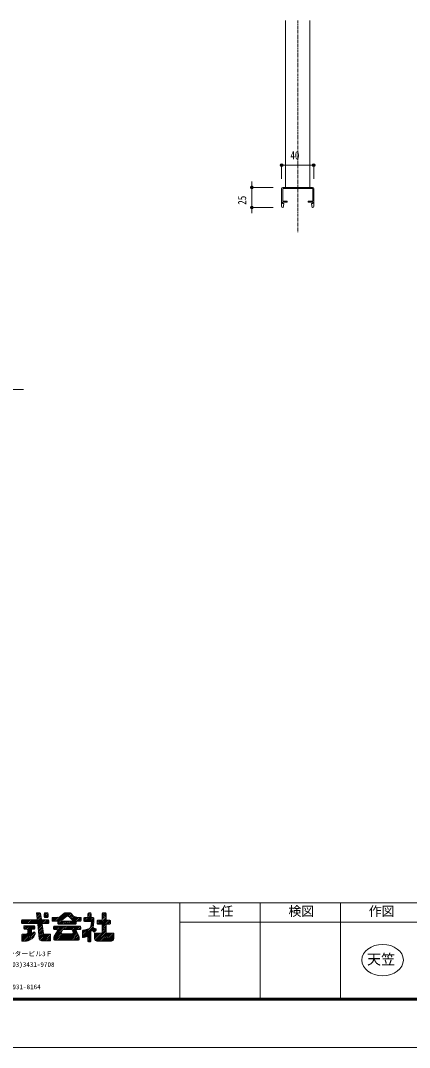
# Model space of a CAD drawing. Units: millimetres, scale not verified. Extents: x -1682 to 1682, y -1188 to 1188.
# Drawn here: x -824 to -340, y -1188 to 90 of the extents above; entities that cross this region are included whole.
import ezdxf
from ezdxf.enums import TextEntityAlignment as Align

# ---------------------------------------------------------------- set-up
doc = ezdxf.new("R2010")
doc.units = ezdxf.units.MM
doc.header["$LTSCALE"] = 3
doc.linetypes.add('USER1', pattern=[2, 1.25, -0.25, 0.25, -0.25])
for name, color, linetype, lineweight in [('0-0_0', 7, 'Continuous', 18), ('0-1_DEFPOINTS', 5, 'Continuous', 18), ('0-6_WAKU', 7, 'Continuous', 18), ('0-E_3中心線', 2, 'USER1', 18), ('0-F_41_U+FF71_U+FF99_U+FF90', 6, 'Continuous', 18), ('1-0_1手摺寸法', 3, 'Continuous', 18), ('1-8_WHITE', 7, 'Continuous', 18)]:
    doc.layers.add(name, color=color, linetype=linetype, lineweight=lineweight)
doc.layers.add('0-3_MOJI', color=7, linetype='Continuous')
doc.styles.add('ＭＳ ゴシック', font='')
doc.styles.get('ＭＳ ゴシック').set_extended_font_data('MS Gothic')

msp = doc.modelspace()

# ---------------------------------------------------------------- linework, layer by layer
at = {"layer": '0-0_0', "lineweight": 9}
for p, q in [((-497.579, -90.144), (-495.779, -90.144)), ((-461.179, -90.144), (-462.979, -90.144)), ((-536.432, -116.068), (-536.432, -114.268)), ((-536.432, -144.668), (-536.432, -146.468))]:
    msp.add_line(p, q, dxfattribs=at)
at = {"layer": '0-0_0'}
for p, q in [((-804.297, -1021.158), (-803.766, -1020.626)), ((-804.096, -1023.078), (-801.645, -1020.626)), ((-803.895, -1024.999), (-799.728, -1020.832)), ((-798.41, -1028.304), (-799.417, -1021.387)), ((-794.944, -1022.411), (-793.159, -1020.626)), ((-794.944, -1024.533), (-791.038, -1020.626)), ((-794.944, -1021.514), (-794.944, -1025.524)), ((-794.551, -1026.261), (-790.119, -1021.829)), ((-791.007, -1020.626), (-794.056, -1020.626)), ((-790.119, -1025.524), (-790.119, -1021.514)), ((-780.19, -1030.992), (-770.631, -1021.432)), ((-778.216, -1031.139), (-767.703, -1020.626)), ((-777.816, -1032.86), (-765.582, -1020.626)), ((-774.994, -1024.891), (-769.856, -1020.819)), ((-770.904, -1028.069), (-763.461, -1020.626)), ((-769.305, -1020.626), (-762.52, -1020.626)), ((-765.438, -1024.725), (-761.75, -1021.037)), ((-763.917, -1025.325), (-760.723, -1022.132)), ((-761.872, -1020.907), (-758.517, -1024.483)), ((-740.424, -1023.045), (-738.005, -1020.626)), ((-740.424, -1025.166), (-736.584, -1021.327)), ((-740.424, -1021.514), (-740.424, -1025.524)), ((-737.452, -1020.626), (-739.536, -1020.626)), ((-736.564, -1025.524), (-736.564, -1021.514)), ((-722.572, -1022.164), (-720.793, -1020.385)), ((-722.572, -1024.285), (-718.691, -1020.405)), ((-722.572, -1021.273), (-722.572, -1028.658)), ((-722.572, -1026.406), (-717.988, -1021.823)), ((-718.876, -1020.385), (-721.684, -1020.385)), ((-717.988, -1028.658), (-717.988, -1021.273)), ((-823.169, -1031.545), (-820.688, -1029.064)), ((-823.169, -1029.952), (-823.169, -1032.756)), ((-822.898, -1033.395), (-818.567, -1029.064)), ((-804.456, -1029.064), (-822.281, -1029.064)), ((-822.281, -1033.644), (-803.792, -1033.644)), ((-821.026, -1033.644), (-816.446, -1029.064)), ((-818.905, -1033.644), (-814.324, -1029.064)), ((-816.783, -1033.644), (-812.203, -1029.064)), ((-814.662, -1033.644), (-810.082, -1029.064)), ((-812.541, -1033.644), (-807.96, -1029.064)), ((-810.419, -1033.644), (-805.839, -1029.064)), ((-808.298, -1033.644), (-798.988, -1024.334)), ((-806.177, -1033.644), (-798.719, -1026.186)), ((-804.055, -1033.644), (-798.449, -1028.037)), ((-803.695, -1026.919), (-799.258, -1022.482)), ((-802.908, -1034.44), (-800.975, -1052.929)), ((-802.891, -1034.601), (-797.354, -1029.064)), ((-802.691, -1036.522), (-795.233, -1029.064)), ((-802.49, -1038.442), (-793.111, -1029.064)), ((-790.042, -1029.064), (-797.532, -1029.064)), ((-795.779, -1046.383), (-797.485, -1034.66)), ((-796.606, -1033.644), (-790.042, -1033.644)), ((-795.57, -1033.644), (-790.99, -1029.064)), ((-794.056, -1026.412), (-791.007, -1026.412)), ((-793.449, -1033.644), (-789.288, -1029.483)), ((-792.581, -1026.412), (-790.119, -1023.95)), ((-791.327, -1033.644), (-789.154, -1031.471)), ((-789.154, -1032.756), (-789.154, -1029.952)), ((-785.053, -1027.37), (-783.855, -1026.171)), ((-785.053, -1029.491), (-781.733, -1026.171)), ((-784.401, -1030.96), (-779.612, -1026.171)), ((-784.165, -1030.992), (-778.704, -1030.992)), ((-782.312, -1030.992), (-777.339, -1026.019)), ((-777.816, -1031.88), (-777.816, -1033.72)), ((-777.341, -1034.506), (-773.056, -1030.222)), ((-776.928, -1034.608), (-756.027, -1034.608)), ((-775.321, -1034.608), (-771.663, -1030.95)), ((-773.2, -1034.608), (-769.584, -1030.992)), ((-772.85, -1029.612), (-767.087, -1025.045)), ((-772.658, -1030.641), (-771.529, -1030.992)), ((-771.529, -1030.992), (-759.719, -1030.992)), ((-771.079, -1034.608), (-767.463, -1030.992)), ((-768.957, -1034.608), (-765.341, -1030.992)), ((-766.836, -1034.608), (-763.22, -1030.992)), ((-766.168, -1024.725), (-765.139, -1024.725)), ((-764.715, -1034.608), (-761.099, -1030.992)), ((-764.119, -1025.132), (-759.125, -1029.886)), ((-762.83, -1026.359), (-759.696, -1023.226)), ((-762.593, -1034.608), (-754.007, -1026.022)), ((-761.743, -1027.394), (-758.67, -1024.321)), ((-760.656, -1028.428), (-757.179, -1024.951)), ((-760.472, -1034.608), (-752.035, -1026.171)), ((-759.357, -1030.88), (-759.719, -1030.992)), ((-759.569, -1029.463), (-755.607, -1025.501)), ((-758.517, -1024.483), (-754.641, -1025.839)), ((-758.351, -1034.608), (-749.913, -1026.171)), ((-756.229, -1034.608), (-755.139, -1033.518)), ((-755.139, -1033.72), (-755.139, -1031.88)), ((-754.251, -1030.992), (-749.996, -1030.992)), ((-749.108, -1026.171), (-752.687, -1026.171)), ((-752.613, -1030.992), (-749.108, -1027.487)), ((-750.492, -1030.992), (-749.108, -1029.609)), ((-749.108, -1030.104), (-749.108, -1026.171)), ((-745.731, -1028.352), (-743.79, -1026.412)), ((-745.731, -1027.3), (-745.731, -1030.345)), ((-745.723, -1030.466), (-741.669, -1026.412)), ((-741.312, -1026.412), (-744.843, -1026.412)), ((-744.843, -1031.233), (-737.095, -1031.233)), ((-744.369, -1031.233), (-736.564, -1023.428)), ((-742.248, -1031.233), (-736.563, -1025.549)), ((-740.126, -1031.233), (-735.305, -1026.412)), ((-738.005, -1031.233), (-733.336, -1026.564)), ((-737.046, -1037.019), (-736.22, -1032.274)), ((-736.966, -1036.558), (-733.117, -1032.709)), ((-736.519, -1033.99), (-732.945, -1030.416)), ((-736.327, -1031.676), (-732.945, -1028.295)), ((-733.833, -1026.412), (-735.676, -1026.412)), ((-733.428, -1035.813), (-732.945, -1030.992)), ((-728.844, -1030.557), (-727.832, -1029.546)), ((-728.844, -1032.679), (-725.711, -1029.546)), ((-728.844, -1030.434), (-728.844, -1033.72)), ((-728.481, -1034.437), (-723.59, -1029.546)), ((-723.46, -1029.546), (-727.956, -1029.546)), ((-727.956, -1034.608), (-723.46, -1034.608)), ((-726.531, -1034.608), (-717.988, -1026.066)), ((-724.409, -1034.608), (-717.988, -1028.187)), ((-722.706, -1035.026), (-717.218, -1029.538)), ((-722.572, -1028.528), (-717.988, -1023.944)), ((-722.572, -1037.013), (-715.105, -1029.546)), ((-722.572, -1039.134), (-712.989, -1029.551)), ((-713.086, -1029.546), (-717.1, -1029.546)), ((-717.1, -1034.608), (-713.086, -1034.608)), ((-715.924, -1034.608), (-712.198, -1030.882)), ((-713.803, -1034.608), (-712.198, -1033.004)), ((-712.198, -1033.72), (-712.198, -1030.434)), ((-822.687, -1054.397), (-810.866, -1042.576)), ((-822.687, -1052.275), (-817.123, -1046.712)), ((-822.687, -1048.033), (-821.556, -1046.902)), ((-822.687, -1050.154), (-819.435, -1046.902)), ((-818.586, -1046.902), (-821.799, -1046.902)), ((-821.749, -1055.581), (-810.855, -1044.686)), ((-820.275, -1039.256), (-817.555, -1036.537)), ((-820.275, -1037.425), (-820.275, -1039.988)), ((-820.193, -1037.054), (-819.757, -1036.618)), ((-819.711, -1040.814), (-815.433, -1036.537)), ((-819.628, -1055.581), (-809.363, -1045.315)), ((-807.653, -1036.537), (-819.387, -1036.537)), ((-819.387, -1040.876), (-816.338, -1040.876)), ((-818.586, -1046.902), (-816.223, -1046.594)), ((-817.651, -1040.876), (-813.312, -1036.537)), ((-817.507, -1055.581), (-806.495, -1044.568)), ((-815.751, -1041.097), (-811.191, -1036.537)), ((-815.45, -1042.917), (-809.069, -1036.537)), ((-815.45, -1045.038), (-807.123, -1036.712)), ((-815.45, -1041.764), (-815.45, -1045.714)), ((-815.122, -1055.317), (-806.283, -1046.478)), ((-810.866, -1044.548), (-810.866, -1041.764)), ((-809.978, -1040.876), (-807.653, -1040.876)), ((-809.166, -1040.876), (-806.765, -1038.475)), ((-806.765, -1039.988), (-806.765, -1037.425)), ((-802.289, -1040.363), (-797.371, -1035.445)), ((-802.088, -1042.283), (-797.101, -1037.296)), ((-801.887, -1044.204), (-796.832, -1039.148)), ((-801.687, -1046.124), (-796.562, -1041)), ((-801.486, -1048.045), (-796.293, -1042.852)), ((-801.285, -1049.965), (-796.023, -1044.703)), ((-801.084, -1051.886), (-795.74, -1046.542)), ((-800.623, -1053.546), (-794.22, -1047.143)), ((-799.691, -1054.736), (-792.099, -1047.143)), ((-798.148, -1055.314), (-789.978, -1047.143)), ((-796.053, -1055.34), (-787.856, -1047.143)), ((-787.224, -1047.143), (-794.9, -1047.143)), ((-787.224, -1055.34), (-787.224, -1047.143)), ((-783.365, -1038.409), (-782.215, -1037.26)), ((-783.365, -1038.148), (-783.365, -1040.47)), ((-783.363, -1040.528), (-780.094, -1037.26)), ((-783.123, -1053.017), (-772.538, -1042.431)), ((-782.887, -1050.659), (-769.488, -1037.26)), ((-750.238, -1037.26), (-782.477, -1037.26)), ((-782.477, -1041.358), (-779.337, -1041.358)), ((-778.564, -1042.682), (-782.359, -1049.405)), ((-782.353, -1054.367), (-773.854, -1045.869)), ((-782.071, -1041.358), (-777.973, -1037.26)), ((-780.55, -1046.201), (-771.609, -1037.26)), ((-780.239, -1054.375), (-772.284, -1046.42)), ((-779.95, -1041.358), (-775.852, -1037.26)), ((-778.481, -1042.01), (-773.73, -1037.26)), ((-778.118, -1054.375), (-770.163, -1046.42)), ((-775.996, -1054.375), (-768.041, -1046.42)), ((-773.875, -1054.375), (-765.92, -1046.42)), ((-772.267, -1041.864), (-773.833, -1045.15)), ((-773.032, -1046.42), (-759.694, -1046.42)), ((-771.754, -1054.375), (-763.799, -1046.42)), ((-771.466, -1041.358), (-760.634, -1041.358)), ((-771.464, -1041.358), (-767.366, -1037.26)), ((-769.632, -1054.375), (-761.677, -1046.42)), ((-769.343, -1041.358), (-765.245, -1037.26)), ((-767.511, -1054.375), (-759.543, -1046.407)), ((-767.222, -1041.358), (-763.124, -1037.26)), ((-765.39, -1054.375), (-754.643, -1043.628)), ((-765.1, -1041.358), (-761.002, -1037.26)), ((-763.268, -1054.375), (-753.947, -1045.054)), ((-762.979, -1041.358), (-758.881, -1037.26)), ((-761.147, -1054.375), (-753.251, -1046.479)), ((-760.858, -1041.358), (-756.76, -1037.26)), ((-758.84, -1045.288), (-759.78, -1042.002)), ((-759.691, -1042.313), (-754.638, -1037.26)), ((-759.22, -1043.962), (-752.517, -1037.26)), ((-758.819, -1045.683), (-755.199, -1042.063)), ((-751.88, -1049.289), (-755.128, -1042.635)), ((-754.513, -1041.377), (-750.396, -1037.26)), ((-754.33, -1041.358), (-750.238, -1041.358)), ((-752.372, -1041.358), (-749.35, -1038.335)), ((-750.251, -1041.358), (-749.35, -1040.456)), ((-749.35, -1040.47), (-749.35, -1038.148)), ((-747.178, -1048.892), (-733.353, -1035.066)), ((-747.178, -1046.77), (-741.114, -1040.706)), ((-747.178, -1044.649), (-744.021, -1041.492)), ((-747.178, -1043.007), (-747.178, -1050.384)), ((-747.034, -1050.869), (-733.911, -1037.746)), ((-746.516, -1042.148), (-742.595, -1041.117)), ((-745.076, -1051.032), (-733.233, -1039.189)), ((-742.595, -1041.117), (-738.668, -1040.027)), ((-741.724, -1049.801), (-736.805, -1044.882)), ((-740.665, -1050.864), (-736.805, -1047.004)), ((-738.086, -1039.513), (-737.046, -1037.019)), ((-736.805, -1055.657), (-736.805, -1044.161)), ((-736.641, -1043.647), (-735.555, -1042.118)), ((-734.728, -1042.806), (-731.843, -1039.92)), ((-733.428, -1035.813), (-733.982, -1038.029)), ((-733.571, -1043.77), (-730.463, -1040.662)), ((-733.534, -1039.031), (-730.595, -1040.577)), ((-732.221, -1045.938), (-732.221, -1052.621)), ((-723.46, -1045.938), (-732.221, -1045.938)), ((-732.221, -1046.663), (-731.497, -1045.938)), ((-732.221, -1048.784), (-729.375, -1045.938)), ((-732.221, -1050.905), (-727.254, -1045.938)), ((-732.197, -1053.002), (-725.133, -1045.938)), ((-731.56, -1054.486), (-717.988, -1040.915)), ((-730.332, -1055.38), (-717.988, -1043.036)), ((-728.411, -1055.581), (-717.982, -1045.152)), ((-726.29, -1055.581), (-716.648, -1045.938)), ((-724.169, -1055.581), (-714.526, -1045.938)), ((-722.572, -1035.496), (-722.572, -1045.05)), ((-722.572, -1041.256), (-717.988, -1036.672)), ((-722.572, -1043.377), (-717.988, -1038.793)), ((-722.047, -1055.581), (-712.405, -1045.938)), ((-719.926, -1055.581), (-710.284, -1045.938)), ((-717.988, -1045.05), (-717.988, -1035.496)), ((-717.805, -1055.581), (-708.339, -1046.114)), ((-708.339, -1045.938), (-717.1, -1045.938)), ((-708.339, -1052.621), (-708.339, -1045.938)), ((-822.687, -1047.79), (-822.687, -1055.581)), ((-822.687, -1055.581), (-816.868, -1055.581)), ((-810.205, -1052.611), (-813.868, -1054.764)), ((-810.423, -1052.739), (-807.987, -1050.303)), ((-800.975, -1052.929), (-800.01, -1054.616)), ((-793.931, -1055.34), (-787.224, -1048.633)), ((-791.81, -1055.34), (-787.224, -1050.754)), ((-789.689, -1055.34), (-787.224, -1052.875)), ((-787.567, -1055.34), (-787.224, -1054.997)), ((-783.123, -1052.315), (-783.123, -1053.487)), ((-782.235, -1054.375), (-752.168, -1054.375)), ((-759.026, -1054.375), (-752.555, -1047.905)), ((-756.905, -1054.375), (-751.86, -1049.33)), ((-754.783, -1054.375), (-751.355, -1050.947)), ((-752.662, -1054.375), (-751.28, -1052.993)), ((-751.28, -1053.487), (-751.28, -1051.886)), ((-746.104, -1051.253), (-743.801, -1050.759)), ((-743.801, -1050.759), (-740.665, -1049.313)), ((-740.665, -1052.985), (-736.805, -1049.125)), ((-740.665, -1049.313), (-740.665, -1055.657)), ((-740.665, -1055.106), (-736.805, -1051.246)), ((-739.963, -1056.525), (-736.805, -1053.368)), ((-739.777, -1056.545), (-737.693, -1056.545)), ((-737.861, -1056.545), (-736.805, -1055.489)), ((-729.261, -1055.581), (-711.299, -1055.581)), ((-715.683, -1055.581), (-708.339, -1048.236)), ((-713.562, -1055.581), (-708.339, -1050.357)), ((-711.441, -1055.581), (-708.339, -1052.478))]:
    msp.add_line(p, q, dxfattribs=at)
for points in [[(-1002.02, -462.206), (-947.573, -369.318), (-820.736, -369.318)], [(-800.296, -1020.626), (-804.353, -1020.626), (-803.573, -1028.083)], [(-778.671, -1026.171), (-785.053, -1026.171), (-785.053, -1030.104)], [(-732.969, -1031.233), (-732.945, -1031.233), (-732.945, -1027.3)], [(-809.775, -1045.412), (-808.936, -1045.215), (-807.647, -1044.395)], [(-806.283, -1045.144), (-806.283, -1046.902), (-807.911, -1050.157)], [(-730.358, -1041.967), (-732.704, -1044.492), (-735.555, -1042.118)], [(-800.01, -1054.616), (-798.08, -1055.34), (-787.224, -1055.34)]]:
    msp.add_lwpolyline(points, dxfattribs=at)
at = {"layer": '0-0_0', "lineweight": 9}
for centre, radius in [((-499.379, -90.144), 1.8), ((-499.379, -90.144), 0.9), ((-459.379, -90.144), 1.8), ((-459.379, -90.144), 0.9), ((-536.432, -117.868), 1.8), ((-536.432, -117.868), 0.9), ((-536.432, -142.868), 1.8), ((-536.432, -142.868), 0.9)]:
    msp.add_circle(centre, radius, dxfattribs=at)
at = {"layer": '0-0_0'}
for centre, radius, start, end in [((-800.296, -1021.514), 0.888, 8.28193, 90), ((-794.056, -1021.514), 0.888, 90, 180), ((-791.007, -1021.514), 0.888, 0, 90), ((-769.305, -1021.514), 0.888, 90, 128.39742), ((-762.52, -1021.514), 0.888, 43.17355, 90), ((-739.536, -1021.514), 0.888, 90, 180), ((-737.452, -1021.514), 0.888, 0, 90), ((-721.684, -1021.273), 0.888, 90, 180), ((-718.876, -1021.273), 0.888, 0, 90), ((-822.281, -1029.952), 0.888, 90, 180), ((-822.281, -1032.756), 0.888, 180, 270), ((-804.456, -1028.176), 0.888, 270, 5.96887), ((-803.792, -1034.532), 0.888, 5.96887, 90), ((-797.532, -1028.176), 0.888, 188.28193, 270), ((-796.606, -1034.532), 0.888, 90, 188.28193), ((-794.056, -1025.524), 0.888, 180, 270), ((-791.007, -1025.524), 0.888, 270, 0), ((-790.042, -1029.952), 0.888, 0, 90), ((-790.042, -1032.756), 0.888, 270, 0), ((-784.165, -1030.104), 0.888, 180, 270), ((-778.704, -1031.88), 0.888, 0, 90), ((-778.671, -1020.251), 5.92, 270, 308.39742), ((-776.928, -1033.72), 0.888, 180, 270), ((-772.482, -1030.076), 0.592, 128.39742, 252.74028), ((-766.168, -1026.205), 1.48, 90, 128.39742), ((-765.139, -1026.205), 1.48, 46.41835, 90), ((-759.533, -1030.314), 0.592, 287.25972, 46.41835), ((-756.027, -1033.72), 0.888, 270, 0), ((-754.251, -1031.88), 0.888, 90, 180), ((-752.687, -1020.251), 5.92, 250.72316, 270), ((-749.996, -1030.104), 0.888, 270, 0), ((-744.843, -1027.3), 0.888, 90, 180), ((-744.843, -1030.345), 0.888, 180, 270), ((-741.312, -1025.524), 0.888, 270, 0), ((-737.095, -1032.121), 0.888, 350.12702, 90), ((-735.676, -1025.524), 0.888, 180, 270), ((-733.833, -1027.3), 0.888, 0, 90), ((-727.956, -1030.434), 0.888, 90, 180), ((-727.956, -1033.72), 0.888, 180, 270), ((-723.46, -1028.658), 0.888, 270, 0), ((-723.46, -1035.496), 0.888, 0, 90), ((-717.1, -1028.658), 0.888, 180, 270), ((-717.1, -1035.496), 0.888, 90, 180), ((-713.086, -1030.434), 0.888, 0, 90), ((-713.086, -1033.72), 0.888, 270, 0), ((-821.799, -1047.79), 0.888, 90, 180), ((-819.387, -1037.425), 0.888, 90, 180), ((-819.387, -1039.988), 0.888, 180, 270), ((-816.338, -1041.764), 0.888, 0, 90), ((-816.338, -1045.714), 0.888, 277.42598, 0), ((-809.978, -1041.764), 0.888, 90, 180), ((-809.978, -1044.548), 0.888, 180, 283.23108), ((-807.653, -1037.425), 0.888, 0, 90), ((-807.653, -1039.988), 0.888, 270, 0), ((-807.171, -1045.144), 0.888, 0, 122.452), ((-794.9, -1046.255), 0.888, 188.28193, 270), ((-782.477, -1038.148), 0.888, 90, 180), ((-782.477, -1040.47), 0.888, 180, 270), ((-779.337, -1042.246), 0.888, 330.5544, 90), ((-773.032, -1045.532), 0.888, 154.5202, 270), ((-771.466, -1042.246), 0.888, 90, 154.5202), ((-760.634, -1042.246), 0.888, 15.9566, 90), ((-759.694, -1045.532), 0.888, 270, 15.9566), ((-754.33, -1042.246), 0.888, 90, 206.02005), ((-750.238, -1038.148), 0.888, 0, 90), ((-750.238, -1040.47), 0.888, 270, 0), ((-746.29, -1043.007), 0.888, 104.73314, 180), ((-738.906, -1039.171), 0.888, 285.51317, 337.36507), ((-735.917, -1044.161), 0.888, 144.61752, 180), ((-733.121, -1038.245), 0.888, 165.95378, 242.25895), ((-731.008, -1041.363), 0.888, 317.09995, 62.25895), ((-723.46, -1045.05), 0.888, 270, 0), ((-717.1, -1045.05), 0.888, 180, 270), ((-816.868, -1049.661), 5.92, 270, 300.44702), ((-813.205, -1047.508), 5.92, 300.44702, 333.41799), ((-777.203, -1052.315), 5.92, 150.5544, 180), ((-782.235, -1053.487), 0.888, 180, 270), ((-752.168, -1053.487), 0.888, 270, 0), ((-757.2, -1051.886), 5.92, 0, 26.02005), ((-746.29, -1050.384), 0.888, 180, 282.08606), ((-739.777, -1055.657), 0.888, 180, 270), ((-737.693, -1055.657), 0.888, 270, 0), ((-729.261, -1052.621), 2.96, 180, 270), ((-711.299, -1052.621), 2.96, 270, 0)]:
    msp.add_arc(centre, radius, start, end, dxfattribs=at)
msp.add_ellipse((-373.685, -1079.273), major_axis=(25.847, 0), ratio=0.755094, dxfattribs=at)
at = {"layer": '0-1_DEFPOINTS'}
msp.add_line((-1682.01, -1187.976), (1681.99, -1187.976), dxfattribs=at)
at = {"layer": '0-6_WAKU'}
for p, q in [((-1602.01, -1007.976), (1597.99, -1007.976)), ((-626.01, -1007.976), (-626.01, -1127.976)), ((-526.01, -1007.976), (-526.01, -1127.976)), ((-426.01, -1007.976), (-426.01, -1127.976)), ((-626.01, -1031.976), (-326.01, -1031.976)), ((-1603.21, -1129.176), (1599.19, -1129.176)), ((-1602.61, -1128.576), (1598.59, -1128.576)), ((-1602.01, -1127.976), (1597.99, -1127.976)), ((-1601.41, -1127.376), (1597.39, -1127.376)), ((-1600.81, -1126.776), (1596.79, -1126.776))]:
    msp.add_line(p, q, dxfattribs=at)
at = {"layer": '0-E_3中心線'}
msp.add_line((-479.379, 89.777), (-479.379, -174.042), dxfattribs=at)
at = {"layer": '0-F_41_U+FF71_U+FF99_U+FF90'}
for p, q in [((-499.379, -119.368), (-499.379, -141.368)), ((-498.079, -119.168), (-498.079, -134.868)), ((-486.679, -119.168), (-498.079, -119.168)), ((-479.379, -117.868), (-497.879, -117.868)), ((-486.548, -118.962), (-486.679, -119.168)), ((-486.21, -118.962), (-486.079, -119.168)), ((-485.179, -119.168), (-486.079, -119.168)), ((-485.048, -118.962), (-485.179, -119.168)), ((-484.71, -118.962), (-484.579, -119.168)), ((-479.679, -119.168), (-484.579, -119.168)), ((-479.548, -118.962), (-479.679, -119.168)), ((-479.379, -117.868), (-460.879, -117.868)), ((-479.21, -118.962), (-479.079, -119.168)), ((-479.079, -119.168), (-474.179, -119.168)), ((-474.048, -118.962), (-474.179, -119.168)), ((-473.71, -118.962), (-473.579, -119.168)), ((-473.579, -119.168), (-472.679, -119.168)), ((-472.548, -118.962), (-472.679, -119.168)), ((-472.21, -118.962), (-472.079, -119.168)), ((-472.079, -119.168), (-460.679, -119.168)), ((-460.679, -119.168), (-460.679, -134.868)), ((-459.379, -119.368), (-459.379, -141.368)), ((-498.179, -136.068), (-492.379, -136.068)), ((-498.179, -136.068), (-498.179, -137.868)), ((-498.179, -137.868), (-496.945, -137.868)), ((-498.079, -134.868), (-492.379, -134.868)), ((-497.547, -142.708), (-496.651, -138.227)), ((-492.379, -134.868), (-492.379, -136.068)), ((-466.379, -134.868), (-466.379, -136.068)), ((-460.679, -134.868), (-466.379, -134.868)), ((-460.579, -136.068), (-466.379, -136.068)), ((-461.211, -142.708), (-462.107, -138.227)), ((-460.579, -137.868), (-461.813, -137.868)), ((-460.579, -136.068), (-460.579, -137.868)), ((-497.879, -142.868), (-497.743, -142.868)), ((-460.879, -142.868), (-461.015, -142.868))]:
    msp.add_line(p, q, dxfattribs=at)
for centre, radius, start, end in [((-497.879, -119.368), 1.5, 90, 180), ((-486.379, -119.068), 0.2, 32.33353, 147.66647), ((-484.879, -119.068), 0.2, 32.33353, 147.66647), ((-479.379, -119.068), 0.2, 90, 147.66647), ((-479.379, -119.068), 0.2, 32.33353, 90), ((-473.879, -119.068), 0.2, 32.33353, 147.66647), ((-472.379, -119.068), 0.2, 32.33353, 147.66647), ((-460.879, -119.368), 1.5, 0, 90), ((-496.945, -138.168), 0.3, 348.69007, 90), ((-461.813, -138.168), 0.3, 90, 191.30993), ((-497.879, -141.368), 1.5, 180, 270), ((-497.743, -142.668), 0.2, 270, 348.69007), ((-461.015, -142.668), 0.2, 191.30993, 270), ((-460.879, -141.368), 1.5, 270, 0)]:
    msp.add_arc(centre, radius, start, end, dxfattribs=at)
at = {"layer": '1-0_1手摺寸法'}
for p, q in [((-499.379, -107.368), (-499.379, -90.144)), ((-495.779, -90.144), (-462.979, -90.144)), ((-459.379, -107.368), (-459.379, -90.144)), ((-536.432, -114.268), (-536.432, -110.668)), ((-509.879, -117.868), (-536.432, -117.868)), ((-536.432, -117.868), (-536.432, -142.868)), ((-509.879, -142.868), (-536.432, -142.868)), ((-536.432, -146.468), (-536.432, -150.068))]:
    msp.add_line(p, q, dxfattribs=at)
at = {"layer": '1-8_WHITE'}
for p, q in [((-494.379, 89.777), (-494.379, -117.868)), ((-464.379, 89.777), (-464.379, -117.868))]:
    msp.add_line(p, q, dxfattribs=at)

# ---------------------------------------------------------------- texts
at = {"layer": '0-0_0', "style": 'ＭＳ ゴシック', "width": 1.05}
for s, p in [('本社〒105-0004東京都港区新橋5-8-11新橋エンタービル3Ｆ', (-1014.23, -1076.164)), ('TEL.東京(03)3431-9713(代）  FAX.(03)3431-9708', (-979.283, -1089.454)), ('TEL.(048)932-3853(代）  FAX.(048)931-8164', (-979.283, -1117.278))]:
    msp.add_text(s, height=5.865, dxfattribs=at).set_placement(p, align=Align.BOTTOM_LEFT)
at = {"layer": '0-0_0', "style": 'ＭＳ ゴシック'}
msp.add_text('天笠', height=12.9, dxfattribs=at).set_placement((-393.177, -1088.631), align=Align.BOTTOM_LEFT)
at = {"layer": '0-3_MOJI', "style": 'ＭＳ ゴシック'}
for s, p in [('主任', (-591.405, -1027.77)), ('検図', (-490.872, -1027.77)), ('作図', (-390.872, -1027.77))]:
    msp.add_text(s, height=11.73, dxfattribs=at).set_placement(p, align=Align.BOTTOM_LEFT)
at = {"layer": '1-0_1手摺寸法', "color": 7, "style": 'ＭＳ ゴシック', "width": 0.8}
msp.add_text('40', height=10.26, dxfattribs=at).set_placement((-488.446, -86.144), align=Align.BOTTOM_LEFT)
msp.add_text('25', height=10.26, rotation=90, dxfattribs=at).set_placement((-540.432, -139.435), align=Align.BOTTOM_LEFT)

doc.saveas('drawing.dxf')
